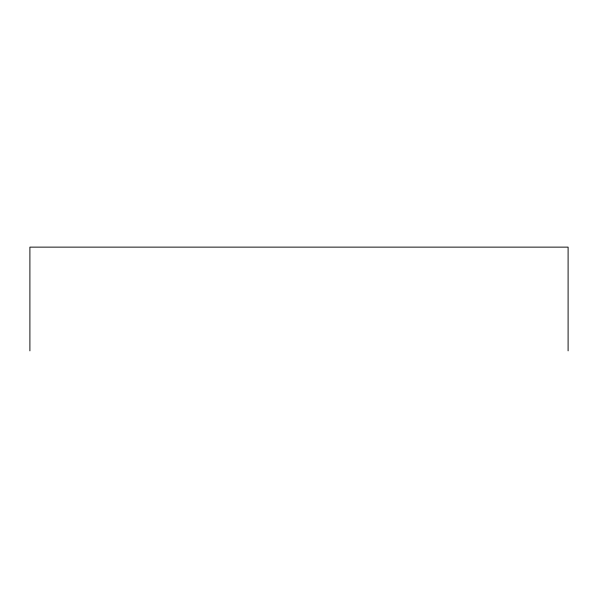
<?xml version="1.0" encoding="UTF-8"?>
<svg xmlns="http://www.w3.org/2000/svg" width="598" height="598" viewBox="0 0 598 598"><rect width="100%" height="100%" fill="white"/><g stroke="black" fill="none" stroke-linecap="round" stroke-linejoin="round"><path stroke-width="0.9" d="M568.1 350.869L568.1 247.131L29.9 247.131L29.9 350.869"/></g></svg>
